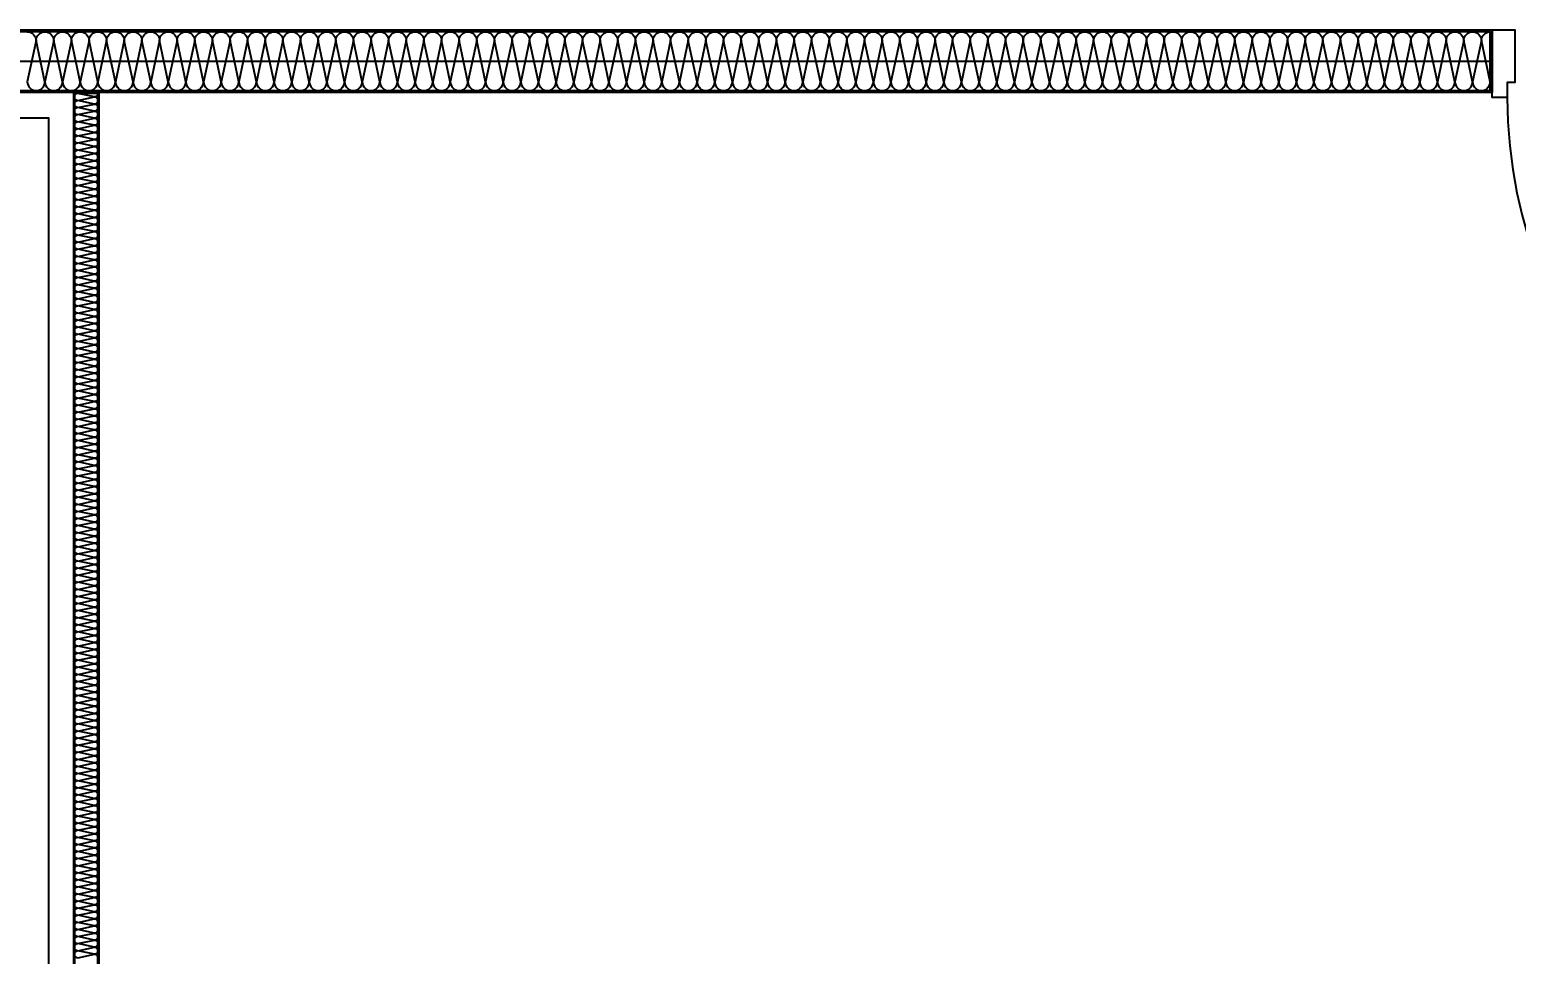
# Model space of a CAD drawing. Header units: millimetres. Extents: x 9 to 147, y 4 to 115.
# Drawn here: x 58.487 to 61.448, y 54.485 to 56.325 of the extents above; entities that cross this region are included whole.
import ezdxf

# ---------------------------------------------------------------- set-up
doc = ezdxf.new("R2010")
doc.units = ezdxf.units.MM
doc.header["$LTSCALE"] = 200
doc.linetypes.add('XR-PLAN$0$CEN-GAUN', pattern=[32.2, 30, -1, 0.2, -1])
doc.layers.get('DEFPOINTS').update_dxf_attribs({"color": 137})
for name, color, linetype in [('XR-PLAN$0$01폴리에스터흡음재', 252, 'Continuous'), ('XR-PLAN$0$CEN', 252, 'XR-PLAN$0$CEN-GAUN'), ('XR-PLAN$0$DOOR', 252, 'Continuous'), ('XR-PLAN$0$DOOR-OPEN', 252, 'Continuous'), ('XR-PLAN$0$ELE-4', 252, 'Continuous'), ('XR-PLAN$0$ELE-6', 252, 'Continuous'), ('XR-PLAN$0$HAT-INS', 252, 'Continuous'), ('XR-PLAN$0$Panel', 252, 'Continuous')]:
    doc.layers.add(name, color=color, linetype=linetype)
doc.styles.add('XR-PLAN$0$스타일1', font='MALGUN_0.TTF')

# ---------------------------------------------------------------- blocks, each defined once
blk = doc.blocks.new('*U115')
at = {"layer": 'XR-PLAN$0$HAT-INS'}
for points in [[(-6122.9, 0, -0.414214), (-6137.9, 15), (-6122.9, 85, 1), (-6152.9, 85), (-6137.9, 15, -0.414214), (-6152.9, 0, 0.414214)], [(-6092.9, 0, -0.414214), (-6107.9, 15), (-6092.9, 85, 1), (-6122.9, 85), (-6107.9, 15, -0.414214), (-6122.9, 0, 0.414214)], [(-6062.9, 0, -0.414214), (-6077.9, 15), (-6062.9, 85, 1), (-6092.9, 85), (-6077.9, 15, -0.414214), (-6092.9, 0, 0.414214)], [(-6032.9, 0, -0.414214), (-6047.9, 15), (-6032.9, 85, 1), (-6062.9, 85), (-6047.9, 15, -0.414214), (-6062.9, 0, 0.414214)], [(-6002.9, 0, -0.414214), (-6017.9, 15), (-6002.9, 85, 1), (-6032.9, 85), (-6017.9, 15, -0.414214), (-6032.9, 0, 0.414214)], [(-5972.9, 0, -0.414214), (-5987.9, 15), (-5972.9, 85, 1), (-6002.9, 85), (-5987.9, 15, -0.414214), (-6002.9, 0, 0.414214)], [(-5942.9, 0, -0.414214), (-5957.9, 15), (-5942.9, 85, 1), (-5972.9, 85), (-5957.9, 15, -0.414214), (-5972.9, 0, 0.414214)], [(-5912.9, 0, -0.414214), (-5927.9, 15), (-5912.9, 85, 1), (-5942.9, 85), (-5927.9, 15, -0.414214), (-5942.9, 0, 0.414214)], [(-5882.9, 0, -0.414214), (-5897.9, 15), (-5882.9, 85, 1), (-5912.9, 85), (-5897.9, 15, -0.414214), (-5912.9, 0, 0.414214)], [(-5852.9, 0, -0.414214), (-5867.9, 15), (-5852.9, 85, 1), (-5882.9, 85), (-5867.9, 15, -0.414214), (-5882.9, 0, 0.414214)], [(-5822.9, 0, -0.414214), (-5837.9, 15), (-5822.9, 85, 1), (-5852.9, 85), (-5837.9, 15, -0.414214), (-5852.9, 0, 0.414214)], [(-5792.9, 0, -0.414214), (-5807.9, 15), (-5792.9, 85, 1), (-5822.9, 85), (-5807.9, 15, -0.414214), (-5822.9, 0, 0.414214)], [(-5762.9, 0, -0.414214), (-5777.9, 15), (-5762.9, 85, 1), (-5792.9, 85), (-5777.9, 15, -0.414214), (-5792.9, 0, 0.414214)], [(-5732.9, 0, -0.414214), (-5747.9, 15), (-5732.9, 85, 1), (-5762.9, 85), (-5747.9, 15, -0.414214), (-5762.9, 0, 0.414214)], [(-5702.9, 0, -0.414214), (-5717.9, 15), (-5702.9, 85, 1), (-5732.9, 85), (-5717.9, 15, -0.414214), (-5732.9, 0, 0.414214)], [(-5672.9, 0, -0.414214), (-5687.9, 15), (-5672.9, 85, 1), (-5702.9, 85), (-5687.9, 15, -0.414214), (-5702.9, 0, 0.414214)], [(-5642.9, 0, -0.414214), (-5657.9, 15), (-5642.9, 85, 1), (-5672.9, 85), (-5657.9, 15, -0.414214), (-5672.9, 0, 0.414214)], [(-5612.9, 0, -0.414214), (-5627.9, 15), (-5612.9, 85, 1), (-5642.9, 85), (-5627.9, 15, -0.414214), (-5642.9, 0, 0.414214)], [(-5582.9, 0, -0.414214), (-5597.9, 15), (-5582.9, 85, 1), (-5612.9, 85), (-5597.9, 15, -0.414214), (-5612.9, 0, 0.414214)], [(-5552.9, 0, -0.414214), (-5567.9, 15), (-5552.9, 85, 1), (-5582.9, 85), (-5567.9, 15, -0.414214), (-5582.9, 0, 0.414214)], [(-5522.9, 0, -0.414214), (-5537.9, 15), (-5522.9, 85, 1), (-5552.9, 85), (-5537.9, 15, -0.414214), (-5552.9, 0, 0.414214)], [(-5492.9, 0, -0.414214), (-5507.9, 15), (-5492.9, 85, 1), (-5522.9, 85), (-5507.9, 15, -0.414214), (-5522.9, 0, 0.414214)], [(-5462.9, 0, -0.414214), (-5477.9, 15), (-5462.9, 85, 1), (-5492.9, 85), (-5477.9, 15, -0.414214), (-5492.9, 0, 0.414214)], [(-5432.9, 0, -0.414214), (-5447.9, 15), (-5432.9, 85, 1), (-5462.9, 85), (-5447.9, 15, -0.414214), (-5462.9, 0, 0.414214)], [(-5402.9, 0, -0.414214), (-5417.9, 15), (-5402.9, 85, 1), (-5432.9, 85), (-5417.9, 15, -0.414214), (-5432.9, 0, 0.414214)], [(-5372.9, 0, -0.414214), (-5387.9, 15), (-5372.9, 85, 1), (-5402.9, 85), (-5387.9, 15, -0.414214), (-5402.9, 0, 0.414214)], [(-5342.9, 0, -0.414214), (-5357.9, 15), (-5342.9, 85, 1), (-5372.9, 85), (-5357.9, 15, -0.414214), (-5372.9, 0, 0.414214)], [(-5312.9, 0, -0.414214), (-5327.9, 15), (-5312.9, 85, 1), (-5342.9, 85), (-5327.9, 15, -0.414214), (-5342.9, 0, 0.414214)], [(-5282.9, 0, -0.414214), (-5297.9, 15), (-5282.9, 85, 1), (-5312.9, 85), (-5297.9, 15, -0.414214), (-5312.9, 0, 0.414214)], [(-5252.9, 0, -0.414214), (-5267.9, 15), (-5252.9, 85, 1), (-5282.9, 85), (-5267.9, 15, -0.414214), (-5282.9, 0, 0.414214)], [(-5222.9, 0, -0.414214), (-5237.9, 15), (-5222.9, 85, 1), (-5252.9, 85), (-5237.9, 15, -0.414214), (-5252.9, 0, 0.414214)], [(-5192.9, 0, -0.414214), (-5207.9, 15), (-5192.9, 85, 1), (-5222.9, 85), (-5207.9, 15, -0.414214), (-5222.9, 0, 0.414214)], [(-5162.9, 0, -0.414214), (-5177.9, 15), (-5162.9, 85, 1), (-5192.9, 85), (-5177.9, 15, -0.414214), (-5192.9, 0, 0.414214)], [(-5132.9, 0, -0.414214), (-5147.9, 15), (-5132.9, 85, 1), (-5162.9, 85), (-5147.9, 15, -0.414214), (-5162.9, 0, 0.414214)], [(-5102.9, 0, -0.414214), (-5117.9, 15), (-5102.9, 85, 1), (-5132.9, 85), (-5117.9, 15, -0.414214), (-5132.9, 0, 0.414214)], [(-5072.9, 0, -0.414214), (-5087.9, 15), (-5072.9, 85, 1), (-5102.9, 85), (-5087.9, 15, -0.414214), (-5102.9, 0, 0.414214)], [(-5042.9, 0, -0.414214), (-5057.9, 15), (-5042.9, 85, 1), (-5072.9, 85), (-5057.9, 15, -0.414214), (-5072.9, 0, 0.414214)], [(-5012.9, 0, -0.414214), (-5027.9, 15), (-5012.9, 85, 1), (-5042.9, 85), (-5027.9, 15, -0.414214), (-5042.9, 0, 0.414214)], [(-4982.9, 0, -0.414214), (-4997.9, 15), (-4982.9, 85, 1), (-5012.9, 85), (-4997.9, 15, -0.414214), (-5012.9, 0, 0.414214)], [(-4952.9, 0, -0.414214), (-4967.9, 15), (-4952.9, 85, 1), (-4982.9, 85), (-4967.9, 15, -0.414214), (-4982.9, 0, 0.414214)], [(-4922.9, 0, -0.414214), (-4937.9, 15), (-4922.9, 85, 1), (-4952.9, 85), (-4937.9, 15, -0.414214), (-4952.9, 0, 0.414214)], [(-4892.9, 0, -0.414214), (-4907.9, 15), (-4892.9, 85, 1), (-4922.9, 85), (-4907.9, 15, -0.414214), (-4922.9, 0, 0.414214)], [(-4862.9, 0, -0.414214), (-4877.9, 15), (-4862.9, 85, 1), (-4892.9, 85), (-4877.9, 15, -0.414214), (-4892.9, 0, 0.414214)], [(-4832.9, 0, -0.414214), (-4847.9, 15), (-4832.9, 85, 1), (-4862.9, 85), (-4847.9, 15, -0.414214), (-4862.9, 0, 0.414214)], [(-4802.9, 0, -0.414214), (-4817.9, 15), (-4802.9, 85, 1), (-4832.9, 85), (-4817.9, 15, -0.414214), (-4832.9, 0, 0.414214)], [(-4772.9, 0, -0.414214), (-4787.9, 15), (-4772.9, 85, 1), (-4802.9, 85), (-4787.9, 15, -0.414214), (-4802.9, 0, 0.414214)], [(-4742.9, 0, -0.414214), (-4757.9, 15), (-4742.9, 85, 1), (-4772.9, 85), (-4757.9, 15, -0.414214), (-4772.9, 0, 0.414214)], [(-4712.9, 0, -0.414214), (-4727.9, 15), (-4712.9, 85, 1), (-4742.9, 85), (-4727.9, 15, -0.414214), (-4742.9, 0, 0.414214)], [(-4682.9, 0, -0.414214), (-4697.9, 15), (-4682.9, 85, 1), (-4712.9, 85), (-4697.9, 15, -0.414214), (-4712.9, 0, 0.414214)], [(-4652.9, 0, -0.414214), (-4667.9, 15), (-4652.9, 85, 1), (-4682.9, 85), (-4667.9, 15, -0.414214), (-4682.9, 0, 0.414214)], [(-4622.9, 0, -0.414214), (-4637.9, 15), (-4622.9, 85, 1), (-4652.9, 85), (-4637.9, 15, -0.414214), (-4652.9, 0, 0.414214)], [(-4592.9, 0, -0.414214), (-4607.9, 15), (-4592.9, 85, 1), (-4622.9, 85), (-4607.9, 15, -0.414214), (-4622.9, 0, 0.414214)], [(-4562.9, 0, -0.414214), (-4577.9, 15), (-4562.9, 85, 1), (-4592.9, 85), (-4577.9, 15, -0.414214), (-4592.9, 0, 0.414214)], [(-4532.9, 0, -0.414214), (-4547.9, 15), (-4532.9, 85, 1), (-4562.9, 85), (-4547.9, 15, -0.414214), (-4562.9, 0, 0.414214)], [(-4502.9, 0, -0.414214), (-4517.9, 15), (-4502.9, 85, 1), (-4532.9, 85), (-4517.9, 15, -0.414214), (-4532.9, 0, 0.414214)], [(-4472.9, 0, -0.414214), (-4487.9, 15), (-4472.9, 85, 1), (-4502.9, 85), (-4487.9, 15, -0.414214), (-4502.9, 0, 0.414214)], [(-4442.9, 0, -0.414214), (-4457.9, 15), (-4442.9, 85, 1), (-4472.9, 85), (-4457.9, 15, -0.414214), (-4472.9, 0, 0.414214)], [(-4412.9, 0, -0.414214), (-4427.9, 15), (-4412.9, 85, 1), (-4442.9, 85), (-4427.9, 15, -0.414214), (-4442.9, 0, 0.414214)], [(-4382.9, 0, -0.414214), (-4397.9, 15), (-4382.9, 85, 1), (-4412.9, 85), (-4397.9, 15, -0.414214), (-4412.9, 0, 0.414214)], [(-4352.9, 0, -0.414214), (-4367.9, 15), (-4352.9, 85, 1), (-4382.9, 85), (-4367.9, 15, -0.414214), (-4382.9, 0, 0.414214)], [(-4322.9, 0, -0.414214), (-4337.9, 15), (-4322.9, 85, 1), (-4352.9, 85), (-4337.9, 15, -0.414214), (-4352.9, 0, 0.414214)], [(-4292.9, 0, -0.414214), (-4307.9, 15), (-4292.9, 85, 1), (-4322.9, 85), (-4307.9, 15, -0.414214), (-4322.9, 0, 0.414214)], [(-4262.9, 0, -0.414214), (-4277.9, 15), (-4262.9, 85, 1), (-4292.9, 85), (-4277.9, 15, -0.414214), (-4292.9, 0, 0.414214)], [(-4232.9, 0, -0.414214), (-4247.9, 15), (-4232.9, 85, 1), (-4262.9, 85), (-4247.9, 15, -0.414214), (-4262.9, 0, 0.414214)], [(-4202.9, 0, -0.414214), (-4217.9, 15), (-4202.9, 85, 1), (-4232.9, 85), (-4217.9, 15, -0.414214), (-4232.9, 0, 0.414214)], [(-4172.9, 0, -0.414214), (-4187.9, 15), (-4172.9, 85, 1), (-4202.9, 85), (-4187.9, 15, -0.414214), (-4202.9, 0, 0.414214)], [(-4142.9, 0, -0.414214), (-4157.9, 15), (-4142.9, 85, 1), (-4172.9, 85), (-4157.9, 15, -0.414214), (-4172.9, 0, 0.414214)], [(-4112.9, 0, -0.414214), (-4127.9, 15), (-4112.9, 85, 1), (-4142.9, 85), (-4127.9, 15, -0.414214), (-4142.9, 0, 0.414214)], [(-4082.9, 0, -0.414214), (-4097.9, 15), (-4082.9, 85, 1), (-4112.9, 85), (-4097.9, 15, -0.414214), (-4112.9, 0, 0.414214)], [(-4052.9, 0, -0.414214), (-4067.9, 15), (-4052.9, 85, 1), (-4082.9, 85), (-4067.9, 15, -0.414214), (-4082.9, 0, 0.414214)], [(-4022.9, 0, -0.414214), (-4037.9, 15), (-4022.9, 85, 1), (-4052.9, 85), (-4037.9, 15, -0.414214), (-4052.9, 0, 0.414214)], [(-3992.9, 0, -0.414214), (-4007.9, 15), (-3992.9, 85, 1), (-4022.9, 85), (-4007.9, 15, -0.414214), (-4022.9, 0, 0.414214)], [(-3962.9, 0, -0.414214), (-3977.9, 15), (-3962.9, 85, 1), (-3992.9, 85), (-3977.9, 15, -0.414214), (-3992.9, 0, 0.414214)], [(-3932.9, 0, -0.414214), (-3947.9, 15), (-3932.9, 85, 1), (-3962.9, 85), (-3947.9, 15, -0.414214), (-3962.9, 0, 0.414214)], [(-3902.9, 0, -0.414214), (-3917.9, 15), (-3902.9, 85, 1), (-3932.9, 85), (-3917.9, 15, -0.414214), (-3932.9, 0, 0.414214)], [(-3872.9, 0, -0.414214), (-3887.9, 15), (-3872.9, 85, 1), (-3902.9, 85), (-3887.9, 15, -0.414214), (-3902.9, 0, 0.414214)], [(-3842.9, 0, -0.414214), (-3857.9, 15), (-3842.9, 85, 1), (-3872.9, 85), (-3857.9, 15, -0.414214), (-3872.9, 0, 0.414214)], [(-3812.9, 0, -0.414214), (-3827.9, 15), (-3812.9, 85, 1), (-3842.9, 85), (-3827.9, 15, -0.414214), (-3842.9, 0, 0.414214)], [(-3782.9, 0, -0.414214), (-3797.9, 15), (-3782.9, 85, 1), (-3812.9, 85), (-3797.9, 15, -0.414214), (-3812.9, 0, 0.414214)], [(-3752.9, 0, -0.414214), (-3767.9, 15), (-3752.9, 85, 1), (-3782.9, 85), (-3767.9, 15, -0.414214), (-3782.9, 0, 0.414214)], [(-3722.9, 0, -0.414214), (-3737.9, 15), (-3722.9, 85, 1), (-3752.9, 85), (-3737.9, 15, -0.414214), (-3752.9, 0, 0.414214)], [(-3692.9, 0, -0.414214), (-3707.9, 15), (-3692.9, 85, 1), (-3722.9, 85), (-3707.9, 15, -0.414214), (-3722.9, 0, 0.414214)], [(-3662.9, 0, -0.414214), (-3677.9, 15), (-3662.9, 85, 1), (-3692.9, 85), (-3677.9, 15, -0.414214), (-3692.9, 0, 0.414214)]]:
    blk.add_lwpolyline(points, format="xyb", dxfattribs=at)
blk = doc.blocks.new('*U123')
at = {"layer": 'XR-PLAN$0$HAT-INS'}
for points in [[(-6243.9, 0, -0.414214), (-6258.9, 15), (-6243.9, 85, 1), (-6273.9, 85), (-6258.9, 15, -0.414214), (-6273.9, 0, 0.414214)], [(-6213.9, 0, -0.414214), (-6228.9, 15), (-6213.9, 85, 1), (-6243.9, 85), (-6228.9, 15, -0.414214), (-6243.9, 0, 0.414214)], [(-6183.9, 0, -0.414214), (-6198.9, 15), (-6183.9, 85, 1), (-6213.9, 85), (-6198.9, 15, -0.414214), (-6213.9, 0, 0.414214)], [(-6153.9, 0, -0.414214), (-6168.9, 15), (-6153.9, 85, 1), (-6183.9, 85), (-6168.9, 15, -0.414214), (-6183.9, 0, 0.414214)], [(-6123.9, 0, -0.414214), (-6138.9, 15), (-6123.9, 85, 1), (-6153.9, 85), (-6138.9, 15, -0.414214), (-6153.9, 0, 0.414214)], [(-6093.9, 0, -0.414214), (-6108.9, 15), (-6093.9, 85, 1), (-6123.9, 85), (-6108.9, 15, -0.414214), (-6123.9, 0, 0.414214)], [(-6063.9, 0, -0.414214), (-6078.9, 15), (-6063.9, 85, 1), (-6093.9, 85), (-6078.9, 15, -0.414214), (-6093.9, 0, 0.414214)], [(-6033.9, 0, -0.414214), (-6048.9, 15), (-6033.9, 85, 1), (-6063.9, 85), (-6048.9, 15, -0.414214), (-6063.9, 0, 0.414214)], [(-6003.9, 0, -0.414214), (-6018.9, 15), (-6003.9, 85, 1), (-6033.9, 85), (-6018.9, 15, -0.414214), (-6033.9, 0, 0.414214)], [(-5973.9, 0, -0.414214), (-5988.9, 15), (-5973.9, 85, 1), (-6003.9, 85), (-5988.9, 15, -0.414214), (-6003.9, 0, 0.414214)], [(-5943.9, 0, -0.414214), (-5958.9, 15), (-5943.9, 85, 1), (-5973.9, 85), (-5958.9, 15, -0.414214), (-5973.9, 0, 0.414214)], [(-5913.9, 0, -0.414214), (-5928.9, 15), (-5913.9, 85, 1), (-5943.9, 85), (-5928.9, 15, -0.414214), (-5943.9, 0, 0.414214)], [(-5883.9, 0, -0.414214), (-5898.9, 15), (-5883.9, 85, 1), (-5913.9, 85), (-5898.9, 15, -0.414214), (-5913.9, 0, 0.414214)], [(-5853.9, 0, -0.414214), (-5868.9, 15), (-5853.9, 85, 1), (-5883.9, 85), (-5868.9, 15, -0.414214), (-5883.9, 0, 0.414214)], [(-5823.9, 0, -0.414214), (-5838.9, 15), (-5823.9, 85, 1), (-5853.9, 85), (-5838.9, 15, -0.414214), (-5853.9, 0, 0.414214)], [(-5793.9, 0, -0.414214), (-5808.9, 15), (-5793.9, 85, 1), (-5823.9, 85), (-5808.9, 15, -0.414214), (-5823.9, 0, 0.414214)], [(-5763.9, 0, -0.414214), (-5778.9, 15), (-5763.9, 85, 1), (-5793.9, 85), (-5778.9, 15, -0.414214), (-5793.9, 0, 0.414214)], [(-5733.9, 0, -0.414214), (-5748.9, 15), (-5733.9, 85, 1), (-5763.9, 85), (-5748.9, 15, -0.414214), (-5763.9, 0, 0.414214)], [(-5703.9, 0, -0.414214), (-5718.9, 15), (-5703.9, 85, 1), (-5733.9, 85), (-5718.9, 15, -0.414214), (-5733.9, 0, 0.414214)], [(-5673.9, 0, -0.414214), (-5688.9, 15), (-5673.9, 85, 1), (-5703.9, 85), (-5688.9, 15, -0.414214), (-5703.9, 0, 0.414214)], [(-5643.9, 0, -0.414214), (-5658.9, 15), (-5643.9, 85, 1), (-5673.9, 85), (-5658.9, 15, -0.414214), (-5673.9, 0, 0.414214)], [(-5613.9, 0, -0.414214), (-5628.9, 15), (-5613.9, 85, 1), (-5643.9, 85), (-5628.9, 15, -0.414214), (-5643.9, 0, 0.414214)], [(-5583.9, 0, -0.414214), (-5598.9, 15), (-5583.9, 85, 1), (-5613.9, 85), (-5598.9, 15, -0.414214), (-5613.9, 0, 0.414214)], [(-5553.9, 0, -0.414214), (-5568.9, 15), (-5553.9, 85, 1), (-5583.9, 85), (-5568.9, 15, -0.414214), (-5583.9, 0, 0.414214)], [(-5523.9, 0, -0.414214), (-5538.9, 15), (-5523.9, 85, 1), (-5553.9, 85), (-5538.9, 15, -0.414214), (-5553.9, 0, 0.414214)], [(-5493.9, 0, -0.414214), (-5508.9, 15), (-5493.9, 85, 1), (-5523.9, 85), (-5508.9, 15, -0.414214), (-5523.9, 0, 0.414214)], [(-5463.9, 0, -0.414214), (-5478.9, 15), (-5463.9, 85, 1), (-5493.9, 85), (-5478.9, 15, -0.414214), (-5493.9, 0, 0.414214)], [(-5433.9, 0, -0.414214), (-5448.9, 15), (-5433.9, 85, 1), (-5463.9, 85), (-5448.9, 15, -0.414214), (-5463.9, 0, 0.414214)], [(-5403.9, 0, -0.414214), (-5418.9, 15), (-5403.9, 85, 1), (-5433.9, 85), (-5418.9, 15, -0.414214), (-5433.9, 0, 0.414214)], [(-5373.9, 0, -0.414214), (-5388.9, 15), (-5373.9, 85, 1), (-5403.9, 85), (-5388.9, 15, -0.414214), (-5403.9, 0, 0.414214)], [(-5343.9, 0, -0.414214), (-5358.9, 15), (-5343.9, 85, 1), (-5373.9, 85), (-5358.9, 15, -0.414214), (-5373.9, 0, 0.414214)], [(-5313.9, 0, -0.414214), (-5328.9, 15), (-5313.9, 85, 1), (-5343.9, 85), (-5328.9, 15, -0.414214), (-5343.9, 0, 0.414214)], [(-5283.9, 0, -0.414214), (-5298.9, 15), (-5283.9, 85, 1), (-5313.9, 85), (-5298.9, 15, -0.414214), (-5313.9, 0, 0.414214)], [(-5253.9, 0, -0.414214), (-5268.9, 15), (-5253.9, 85, 1), (-5283.9, 85), (-5268.9, 15, -0.414214), (-5283.9, 0, 0.414214)], [(-5223.9, 0, -0.414214), (-5238.9, 15), (-5223.9, 85, 1), (-5253.9, 85), (-5238.9, 15, -0.414214), (-5253.9, 0, 0.414214)], [(-5193.9, 0, -0.414214), (-5208.9, 15), (-5193.9, 85, 1), (-5223.9, 85), (-5208.9, 15, -0.414214), (-5223.9, 0, 0.414214)], [(-5163.9, 0, -0.414214), (-5178.9, 15), (-5163.9, 85, 1), (-5193.9, 85), (-5178.9, 15, -0.414214), (-5193.9, 0, 0.414214)], [(-5133.9, 0, -0.414214), (-5148.9, 15), (-5133.9, 85, 1), (-5163.9, 85), (-5148.9, 15, -0.414214), (-5163.9, 0, 0.414214)], [(-5103.9, 0, -0.414214), (-5118.9, 15), (-5103.9, 85, 1), (-5133.9, 85), (-5118.9, 15, -0.414214), (-5133.9, 0, 0.414214)], [(-5073.9, 0, -0.414214), (-5088.9, 15), (-5073.9, 85, 1), (-5103.9, 85), (-5088.9, 15, -0.414214), (-5103.9, 0, 0.414214)], [(-5043.9, 0, -0.414214), (-5058.9, 15), (-5043.9, 85, 1), (-5073.9, 85), (-5058.9, 15, -0.414214), (-5073.9, 0, 0.414214)], [(-5013.9, 0, -0.414214), (-5028.9, 15), (-5013.9, 85, 1), (-5043.9, 85), (-5028.9, 15, -0.414214), (-5043.9, 0, 0.414214)], [(-4983.9, 0, -0.414214), (-4998.9, 15), (-4983.9, 85, 1), (-5013.9, 85), (-4998.9, 15, -0.414214), (-5013.9, 0, 0.414214)], [(-4953.9, 0, -0.414214), (-4968.9, 15), (-4953.9, 85, 1), (-4983.9, 85), (-4968.9, 15, -0.414214), (-4983.9, 0, 0.414214)], [(-4923.9, 0, -0.414214), (-4938.9, 15), (-4923.9, 85, 1), (-4953.9, 85), (-4938.9, 15, -0.414214), (-4953.9, 0, 0.414214)], [(-4893.9, 0, -0.414214), (-4908.9, 15), (-4893.9, 85, 1), (-4923.9, 85), (-4908.9, 15, -0.414214), (-4923.9, 0, 0.414214)], [(-4863.9, 0, -0.414214), (-4878.9, 15), (-4863.9, 85, 1), (-4893.9, 85), (-4878.9, 15, -0.414214), (-4893.9, 0, 0.414214)], [(-4833.9, 0, -0.414214), (-4848.9, 15), (-4833.9, 85, 1), (-4863.9, 85), (-4848.9, 15, -0.414214), (-4863.9, 0, 0.414214)], [(-4803.9, 0, -0.414214), (-4818.9, 15), (-4803.9, 85, 1), (-4833.9, 85), (-4818.9, 15, -0.414214), (-4833.9, 0, 0.414214)], [(-4773.9, 0, -0.414214), (-4788.9, 15), (-4773.9, 85, 1), (-4803.9, 85), (-4788.9, 15, -0.414214), (-4803.9, 0, 0.414214)], [(-4743.9, 0, -0.414214), (-4758.9, 15), (-4743.9, 85, 1), (-4773.9, 85), (-4758.9, 15, -0.414214), (-4773.9, 0, 0.414214)], [(-4713.9, 0, -0.414214), (-4728.9, 15), (-4713.9, 85, 1), (-4743.9, 85), (-4728.9, 15, -0.414214), (-4743.9, 0, 0.414214)], [(-4683.9, 0, -0.414214), (-4698.9, 15), (-4683.9, 85, 1), (-4713.9, 85), (-4698.9, 15, -0.414214), (-4713.9, 0, 0.414214)], [(-4653.9, 0, -0.414214), (-4668.9, 15), (-4653.9, 85, 1), (-4683.9, 85), (-4668.9, 15, -0.414214), (-4683.9, 0, 0.414214)], [(-4623.9, 0, -0.414214), (-4638.9, 15), (-4623.9, 85, 1), (-4653.9, 85), (-4638.9, 15, -0.414214), (-4653.9, 0, 0.414214)], [(-4593.9, 0, -0.414214), (-4608.9, 15), (-4593.9, 85, 1), (-4623.9, 85), (-4608.9, 15, -0.414214), (-4623.9, 0, 0.414214)], [(-4563.9, 0, -0.414214), (-4578.9, 15), (-4563.9, 85, 1), (-4593.9, 85), (-4578.9, 15, -0.414214), (-4593.9, 0, 0.414214)], [(-4533.9, 0, -0.414214), (-4548.9, 15), (-4533.9, 85, 1), (-4563.9, 85), (-4548.9, 15, -0.414214), (-4563.9, 0, 0.414214)], [(-4503.9, 0, -0.414214), (-4518.9, 15), (-4503.9, 85, 1), (-4533.9, 85), (-4518.9, 15, -0.414214), (-4533.9, 0, 0.414214)], [(-4473.9, 0, -0.414214), (-4488.9, 15), (-4473.9, 85, 1), (-4503.9, 85), (-4488.9, 15, -0.414214), (-4503.9, 0, 0.414214)], [(-4443.9, 0, -0.414214), (-4458.9, 15), (-4443.9, 85, 1), (-4473.9, 85), (-4458.9, 15, -0.414214), (-4473.9, 0, 0.414214)], [(-4413.9, 0, -0.414214), (-4428.9, 15), (-4413.9, 85, 1), (-4443.9, 85), (-4428.9, 15, -0.414214), (-4443.9, 0, 0.414214)], [(-4383.9, 0, -0.414214), (-4398.9, 15), (-4383.9, 85, 1), (-4413.9, 85), (-4398.9, 15, -0.414214), (-4413.9, 0, 0.414214)], [(-4353.9, 0, -0.414214), (-4368.9, 15), (-4353.9, 85, 1), (-4383.9, 85), (-4368.9, 15, -0.414214), (-4383.9, 0, 0.414214)], [(-4323.9, 0, -0.414214), (-4338.9, 15), (-4323.9, 85, 1), (-4353.9, 85), (-4338.9, 15, -0.414214), (-4353.9, 0, 0.414214)], [(-4293.9, 0, -0.414214), (-4308.9, 15), (-4293.9, 85, 1), (-4323.9, 85), (-4308.9, 15, -0.414214), (-4323.9, 0, 0.414214)], [(-4263.9, 0, -0.414214), (-4278.9, 15), (-4263.9, 85, 1), (-4293.9, 85), (-4278.9, 15, -0.414214), (-4293.9, 0, 0.414214)], [(-4233.9, 0, -0.414214), (-4248.9, 15), (-4233.9, 85, 1), (-4263.9, 85), (-4248.9, 15, -0.414214), (-4263.9, 0, 0.414214)], [(-4203.9, 0, -0.414214), (-4218.9, 15), (-4203.9, 85, 1), (-4233.9, 85), (-4218.9, 15, -0.414214), (-4233.9, 0, 0.414214)], [(-4173.9, 0, -0.414214), (-4188.9, 15), (-4173.9, 85, 1), (-4203.9, 85), (-4188.9, 15, -0.414214), (-4203.9, 0, 0.414214)], [(-4143.9, 0, -0.414214), (-4158.9, 15), (-4143.9, 85, 1), (-4173.9, 85), (-4158.9, 15, -0.414214), (-4173.9, 0, 0.414214)], [(-4113.9, 0, -0.414214), (-4128.9, 15), (-4113.9, 85, 1), (-4143.9, 85), (-4128.9, 15, -0.414214), (-4143.9, 0, 0.414214)], [(-4083.9, 0, -0.414214), (-4098.9, 15), (-4083.9, 85, 1), (-4113.9, 85), (-4098.9, 15, -0.414214), (-4113.9, 0, 0.414214)], [(-4053.9, 0, -0.414214), (-4068.9, 15), (-4053.9, 85, 1), (-4083.9, 85), (-4068.9, 15, -0.414214), (-4083.9, 0, 0.414214)], [(-4023.9, 0, -0.414214), (-4038.9, 15), (-4023.9, 85, 1), (-4053.9, 85), (-4038.9, 15, -0.414214), (-4053.9, 0, 0.414214)], [(-3993.9, 0, -0.414214), (-4008.9, 15), (-3993.9, 85, 1), (-4023.9, 85), (-4008.9, 15, -0.414214), (-4023.9, 0, 0.414214)], [(-3963.9, 0, -0.414214), (-3978.9, 15), (-3963.9, 85, 1), (-3993.9, 85), (-3978.9, 15, -0.414214), (-3993.9, 0, 0.414214)], [(-3933.9, 0, -0.414214), (-3948.9, 15), (-3933.9, 85, 1), (-3963.9, 85), (-3948.9, 15, -0.414214), (-3963.9, 0, 0.414214)], [(-3903.9, 0, -0.414214), (-3918.9, 15), (-3903.9, 85, 1), (-3933.9, 85), (-3918.9, 15, -0.414214), (-3933.9, 0, 0.414214)], [(-3873.9, 0, -0.414214), (-3888.9, 15), (-3873.9, 85, 1), (-3903.9, 85), (-3888.9, 15, -0.414214), (-3903.9, 0, 0.414214)], [(-3843.9, 0, -0.414214), (-3858.9, 15), (-3843.9, 85, 1), (-3873.9, 85), (-3858.9, 15, -0.414214), (-3873.9, 0, 0.414214)], [(-3813.9, 0, -0.414214), (-3828.9, 15), (-3813.9, 85, 1), (-3843.9, 85), (-3828.9, 15, -0.414214), (-3843.9, 0, 0.414214)], [(-3783.9, 0, -0.414214), (-3798.9, 15), (-3783.9, 85, 1), (-3813.9, 85), (-3798.9, 15, -0.414214), (-3813.9, 0, 0.414214)], [(-3753.9, 0, -0.414214), (-3768.9, 15), (-3753.9, 85, 1), (-3783.9, 85), (-3768.9, 15, -0.414214), (-3783.9, 0, 0.414214)], [(-3723.9, 0, -0.414214), (-3738.9, 15), (-3723.9, 85, 1), (-3753.9, 85), (-3738.9, 15, -0.414214), (-3753.9, 0, 0.414214)], [(-3693.9, 0, -0.414214), (-3708.9, 15), (-3693.9, 85, 1), (-3723.9, 85), (-3708.9, 15, -0.414214), (-3723.9, 0, 0.414214)], [(-3663.9, 0, -0.414214), (-3678.9, 15), (-3663.9, 85, 1), (-3693.9, 85), (-3678.9, 15, -0.414214), (-3693.9, 0, 0.414214)], [(-3633.9, 0, -0.414214), (-3648.9, 15), (-3633.9, 85, 1), (-3663.9, 85), (-3648.9, 15, -0.414214), (-3663.9, 0, 0.414214)], [(-3603.9, 0, -0.414214), (-3618.9, 15), (-3603.9, 85, 1), (-3633.9, 85), (-3618.9, 15, -0.414214), (-3633.9, 0, 0.414214)], [(-3573.9, 0, -0.414214), (-3588.9, 15), (-3573.9, 85, 1), (-3603.9, 85), (-3588.9, 15, -0.414214), (-3603.9, 0, 0.414214)], [(-3543.9, 0, -0.414214), (-3558.9, 15), (-3543.9, 85, 1), (-3573.9, 85), (-3558.9, 15, -0.414214), (-3573.9, 0, 0.414214)], [(-3513.9, 0, -0.414214), (-3528.9, 15), (-3513.9, 85, 1), (-3543.9, 85), (-3528.9, 15, -0.414214), (-3543.9, 0, 0.414214)], [(-3483.9, 0, -0.414214), (-3498.9, 15), (-3483.9, 85, 1), (-3513.9, 85), (-3498.9, 15, -0.414214), (-3513.9, 0, 0.414214)], [(-3453.9, 0, -0.414214), (-3468.9, 15), (-3453.9, 85, 1), (-3483.9, 85), (-3468.9, 15, -0.414214), (-3483.9, 0, 0.414214)], [(-3423.9, 0, -0.414214), (-3438.9, 15), (-3423.9, 85, 1), (-3453.9, 85), (-3438.9, 15, -0.414214), (-3453.9, 0, 0.414214)], [(-3393.9, 0, -0.414214), (-3408.9, 15), (-3393.9, 85, 1), (-3423.9, 85), (-3408.9, 15, -0.414214), (-3423.9, 0, 0.414214)], [(-3363.9, 0, -0.414214), (-3378.9, 15), (-3363.9, 85, 1), (-3393.9, 85), (-3378.9, 15, -0.414214), (-3393.9, 0, 0.414214)], [(-3333.9, 0, -0.414214), (-3348.9, 15), (-3333.9, 85, 1), (-3363.9, 85), (-3348.9, 15, -0.414214), (-3363.9, 0, 0.414214)], [(-3303.9, 0, -0.414214), (-3318.9, 15), (-3303.9, 85, 1), (-3333.9, 85), (-3318.9, 15, -0.414214), (-3333.9, 0, 0.414214)], [(-3273.9, 0, -0.414214), (-3288.9, 15), (-3273.9, 85, 1), (-3303.9, 85), (-3288.9, 15, -0.414214), (-3303.9, 0, 0.414214)], [(-3243.9, 0, -0.414214), (-3258.9, 15), (-3243.9, 85, 1), (-3273.9, 85), (-3258.9, 15, -0.414214), (-3273.9, 0, 0.414214)], [(-3213.9, 0, -0.414214), (-3228.9, 15), (-3213.9, 85, 1), (-3243.9, 85), (-3228.9, 15, -0.414214), (-3243.9, 0, 0.414214)], [(-3183.9, 0, -0.414214), (-3198.9, 15), (-3183.9, 85, 1), (-3213.9, 85), (-3198.9, 15, -0.414214), (-3213.9, 0, 0.414214)], [(-3153.9, 0, -0.414214), (-3168.9, 15), (-3153.9, 85, 1), (-3183.9, 85), (-3168.9, 15, -0.414214), (-3183.9, 0, 0.414214)], [(-3123.9, 0, -0.414214), (-3138.9, 15), (-3123.9, 85, 1), (-3153.9, 85), (-3138.9, 15, -0.414214), (-3153.9, 0, 0.414214)], [(-3093.9, 0, -0.414214), (-3108.9, 15), (-3093.9, 85, 1), (-3123.9, 85), (-3108.9, 15, -0.414214), (-3123.9, 0, 0.414214)], [(-3063.9, 0, -0.414214), (-3078.9, 15), (-3063.9, 85, 1), (-3093.9, 85), (-3078.9, 15, -0.414214), (-3093.9, 0, 0.414214)], [(-3033.9, 0, -0.414214), (-3048.9, 15), (-3033.9, 85, 1), (-3063.9, 85), (-3048.9, 15, -0.414214), (-3063.9, 0, 0.414214)], [(-3003.9, 0, -0.414214), (-3018.9, 15), (-3003.9, 85, 1), (-3033.9, 85), (-3018.9, 15, -0.414214), (-3033.9, 0, 0.414214)], [(-2973.9, 0, -0.414214), (-2988.9, 15), (-2973.9, 85, 1), (-3003.9, 85), (-2988.9, 15, -0.414214), (-3003.9, 0, 0.414214)], [(-2943.9, 0, -0.414214), (-2958.9, 15), (-2943.9, 85, 1), (-2973.9, 85), (-2958.9, 15, -0.414214), (-2973.9, 0, 0.414214)], [(-2913.9, 0, -0.414214), (-2928.9, 15), (-2913.9, 85, 1), (-2943.9, 85), (-2928.9, 15, -0.414214), (-2943.9, 0, 0.414214)], [(-2883.9, 0, -0.414214), (-2898.9, 15), (-2883.9, 85, 1), (-2913.9, 85), (-2898.9, 15, -0.414214), (-2913.9, 0, 0.414214)], [(-2853.9, 0, -0.414214), (-2868.9, 15), (-2853.9, 85, 1), (-2883.9, 85), (-2868.9, 15, -0.414214), (-2883.9, 0, 0.414214)], [(-2823.9, 0, -0.414214), (-2838.9, 15), (-2823.9, 85, 1), (-2853.9, 85), (-2838.9, 15, -0.414214), (-2853.9, 0, 0.414214)], [(-2793.9, 0, -0.414214), (-2808.9, 15), (-2793.9, 85, 1), (-2823.9, 85), (-2808.9, 15, -0.414214), (-2823.9, 0, 0.414214)], [(-2763.9, 0, -0.414214), (-2778.9, 15), (-2763.9, 85, 1), (-2793.9, 85), (-2778.9, 15, -0.414214), (-2793.9, 0, 0.414214)], [(-2733.9, 0, -0.414214), (-2748.9, 15), (-2733.9, 85, 1), (-2763.9, 85), (-2748.9, 15, -0.414214), (-2763.9, 0, 0.414214)], [(-2703.9, 0, -0.414214), (-2718.9, 15), (-2703.9, 85, 1), (-2733.9, 85), (-2718.9, 15, -0.414214), (-2733.9, 0, 0.414214)], [(-2673.9, 0, -0.414214), (-2688.9, 15), (-2673.9, 85, 1), (-2703.9, 85), (-2688.9, 15, -0.414214), (-2703.9, 0, 0.414214)], [(-2643.9, 0, -0.414214), (-2658.9, 15), (-2643.9, 85, 1), (-2673.9, 85), (-2658.9, 15, -0.414214), (-2673.9, 0, 0.414214)], [(-2613.9, 0, -0.414214), (-2628.9, 15), (-2613.9, 85, 1), (-2643.9, 85), (-2628.9, 15, -0.414214), (-2643.9, 0, 0.414214)]]:
    blk.add_lwpolyline(points, format="xyb", dxfattribs=at)
blk = doc.blocks.new('XR-PLAN$0$D-1000')
at = {"layer": 'XR-PLAN$0$DOOR'}
blk.add_line((30, 125), (30, 1065), dxfattribs=at)
for points in [[(30, 125), (65, 125), (65, 1065), (30, 1065)], [(0, -10), (45, -10), (45, -10), (45, -10), (45, 95), (30, 95), (30, 125), (0, 125), (0, -10)], [(1000, -10), (955, -10), (955, -10), (955, -10), (955, 95), (970, 95), (970, 125), (1000, 125), (1000, -10)]]:
    blk.add_lwpolyline(points, dxfattribs=at)
at = {"layer": 'XR-PLAN$0$DOOR-OPEN'}
blk.add_arc((30, 125), 940, 0, 90, dxfattribs=at)
at = {"layer": 'DEFPOINTS', "style": 'XR-PLAN$0$스타일1'}
blk.add_text('1.0X2.1', height=100, rotation=90, dxfattribs=at).set_placement((208.7, 397.6))

msp = doc.modelspace()

# ---------------------------------------------------------------- linework, layer by layer
at = {"layer": 'XR-PLAN$0$01폴리에스터흡음재'}
msp.add_lwpolyline([(53, 56.2), (53, 56.15), (58.525, 56.15), (58.525, 46.075), (61.4, 46.075), (61.4, 46.125)], dxfattribs=at)
at = {"layer": 'XR-PLAN$0$CEN'}
msp.add_line((53, 56.2625), (61.4, 56.2625), dxfattribs=at)
at = {"layer": 'XR-PLAN$0$ELE-4'}
msp.add_lwpolyline([(58.575, 50.175), (58.575, 56.2), (58.625, 56.2), (58.625, 46.175)], dxfattribs=at)
at = {"layer": 'XR-PLAN$0$ELE-4', "ltscale": 253}
msp.add_lwpolyline([(58.6234, 50.175), (58.6234, 56.1984), (58.5766, 56.1984), (58.5766, 50.175)], dxfattribs=at)
at = {"layer": 'XR-PLAN$0$ELE-6'}
msp.add_lwpolyline([(53, 56.2), (53, 56.325), (61.4, 56.325), (61.4, 56.2), (53, 56.2)], dxfattribs=at)
at = {"layer": 'XR-PLAN$0$Panel'}
msp.add_lwpolyline([(53, 56.2625), (53.004, 56.2625), (53.004, 56.204), (61.396, 56.204), (61.396, 56.321), (53.004, 56.321), (53.004, 56.2625), (53, 56.2625)], dxfattribs=at)

# ---------------------------------------------------------------- block references
at = {"layer": 'XR-PLAN$0$ELE-6', "xscale": 0.001, "yscale": 0.001, "zscale": 0.001, "rotation": 180}
msp.add_blockref('XR-PLAN$0$D-1000', (62.4, 56.315), dxfattribs=at)
at = {"layer": 'XR-PLAN$0$HAT-INS'}
for name, p, xscale, yscale, zscale, rotation in [('*U115', (54.1971, 56.321), 0.00117, 0.00117, 0.00117, 180), ('*U123', (58.6234, 57.4269), 0.0004700000000000001, 0.0004700000000000001, 0.0004700000000000001, 90)]:
    msp.add_blockref(name, p, dxfattribs=dict(at, xscale=xscale, yscale=yscale, zscale=zscale, rotation=rotation))

doc.saveas('drawing.dxf')
